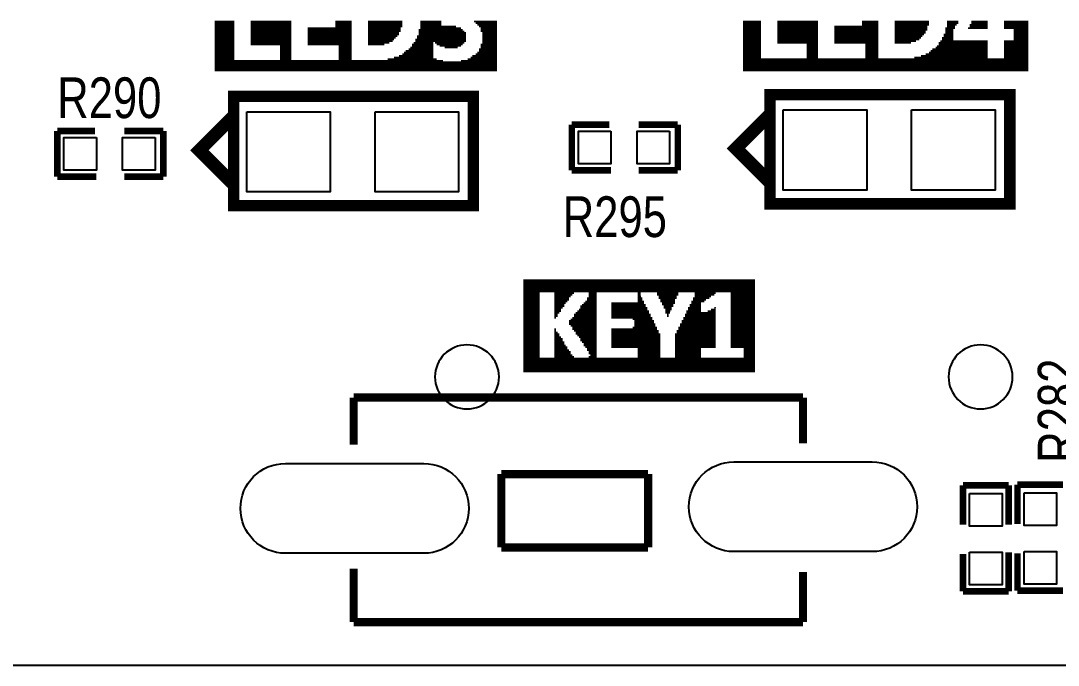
# Model space of a CAD drawing. Extents: x -7 to 215, y -4 to 107.
# Drawn here: x 142.94 to 159.1, y 8.26 to 18.3 of the extents above; entities that cross this region are included whole.
import ezdxf

# ---------------------------------------------------------------- set-up
doc = ezdxf.new("R2010")
doc.units = 0
for name, color, linetype in [('BG_OUTLINE', 3, 'CONTINUOUS'), ('MA_PEN3', 5, 'CONTINUOUS'), ('PG_SILKSCREEN_TOP', 6, 'CONTINUOUS'), ('PIN_TOP', 7, 'CONTINUOUS'), ('RD_SILKSCREEN_TOP', 8, 'CONTINUOUS')]:
    doc.layers.add(name, color=color, linetype=linetype)

msp = doc.modelspace()

# ---------------------------------------------------------------- linework, layer by layer
at = {"layer": 'BG_OUTLINE'}
msp.add_lwpolyline([(96.282764, 8.255), (130.801364, 8.255), (190.206122, 8.255), (214.304372, 8.255), (214.812372, 8.255), (214.964772, 8.255), (214.964772, 106.654092), (214.812372, 106.654092), (214.304372, 106.654092), (190.206122, 106.654092), (143.775938, 106.654092), (0, 106.654092)], dxfattribs=at)
for points in [[(150.385526, 12.750038, 1), (149.387814, 12.750038, 1)], [(158.38551, 12.750038, 1), (157.387798, 12.750038, 1)]]:
    msp.add_lwpolyline(points, format="xyb", close=True, dxfattribs=at)
at = {"layer": 'MA_PEN3', "const_width": 0.0254}
for points in [[(145.958052, 18.289016), (146.262852, 18.289016)], [(145.958052, 18.263616), (146.262852, 18.263616)], [(146.516852, 18.289016), (147.151852, 18.289016)], [(146.516852, 18.263616), (147.151852, 18.263616)], [(147.837652, 18.289016), (148.091652, 18.289016)], [(147.837652, 18.263616), (148.091652, 18.263616)], [(148.345652, 18.289016), (148.879052, 18.289016)], [(148.345652, 18.263616), (148.879052, 18.263616)], [(149.158452, 18.289016), (149.488652, 18.289016)], [(149.158452, 18.263616), (149.488652, 18.263616)], [(149.996652, 18.289016), (150.352252, 18.289016)], [(150.022052, 18.263616), (150.352252, 18.263616)], [(154.187652, 18.289016), (154.467052, 18.289016)], [(154.187652, 18.263616), (154.467052, 18.263616)], [(154.721052, 18.289016), (155.356052, 18.289016)], [(154.721052, 18.263616), (155.356052, 18.263616)], [(156.041852, 18.289016), (156.295852, 18.289016)], [(156.041852, 18.263616), (156.295852, 18.263616)], [(156.549852, 18.289016), (157.083252, 18.289016)], [(156.549852, 18.263616), (157.083252, 18.263616)], [(157.362652, 18.289016), (157.540452, 18.289016)], [(157.362652, 18.263616), (157.540452, 18.263616)], [(157.743652, 18.289016), (157.997652, 18.289016)], [(157.743652, 18.263616), (157.997652, 18.263616)], [(158.251652, 18.289016), (158.632652, 18.289016)], [(158.251652, 18.263616), (158.632652, 18.263616)], [(145.958052, 18.238216), (146.262852, 18.238216)], [(145.958052, 18.212816), (146.262852, 18.212816)], [(145.958052, 18.187416), (146.262852, 18.187416)], [(145.958052, 18.162016), (146.262852, 18.162016)], [(145.958052, 18.136616), (146.262852, 18.136616)], [(145.958052, 18.111216), (146.262852, 18.111216)], [(146.516852, 18.238216), (147.151852, 18.238216)], [(146.516852, 18.212816), (147.151852, 18.212816)], [(146.516852, 18.187416), (147.151852, 18.187416)], [(146.516852, 18.162016), (147.151852, 18.162016)], [(146.516852, 18.136616), (147.151852, 18.136616)], [(146.516852, 18.111216), (147.151852, 18.111216)], [(147.405852, 18.187416), (148.091652, 18.187416)], [(147.405852, 18.162016), (148.091652, 18.162016)], [(147.405852, 18.136616), (148.091652, 18.136616)], [(147.405852, 18.111216), (148.091652, 18.111216)], [(147.837652, 18.238216), (148.091652, 18.238216)], [(147.837652, 18.212816), (148.091652, 18.212816)], [(148.345652, 18.238216), (148.879052, 18.238216)], [(148.345652, 18.212816), (148.879052, 18.212816)], [(148.345652, 18.187416), (148.853652, 18.187416)], [(148.345652, 18.162016), (148.853652, 18.162016)], [(148.345652, 18.136616), (148.853652, 18.136616)], [(148.345652, 18.111216), (148.828252, 18.111216)], [(149.133052, 18.162016), (149.818852, 18.162016)], [(149.133052, 18.136616), (149.844252, 18.136616)], [(149.133052, 18.111216), (149.869652, 18.111216)], [(149.158452, 18.238216), (149.488652, 18.238216)], [(149.158452, 18.212816), (149.717252, 18.212816)], [(149.158452, 18.187416), (149.793452, 18.187416)], [(150.047452, 18.238216), (150.352252, 18.238216)], [(150.072852, 18.212816), (150.352252, 18.212816)], [(150.098252, 18.187416), (150.352252, 18.187416)], [(150.098252, 18.162016), (150.352252, 18.162016)], [(150.098252, 18.136616), (150.352252, 18.136616)], [(150.123652, 18.111216), (150.352252, 18.111216)], [(154.187652, 18.238216), (154.467052, 18.238216)], [(154.187652, 18.212816), (154.467052, 18.212816)], [(154.187652, 18.187416), (154.467052, 18.187416)], [(154.187652, 18.162016), (154.467052, 18.162016)], [(154.187652, 18.136616), (154.467052, 18.136616)], [(154.187652, 18.111216), (154.467052, 18.111216)], [(154.721052, 18.238216), (155.356052, 18.238216)], [(154.721052, 18.212816), (155.356052, 18.212816)], [(154.721052, 18.187416), (155.356052, 18.187416)], [(154.721052, 18.162016), (155.356052, 18.162016)], [(154.721052, 18.136616), (155.356052, 18.136616)], [(154.721052, 18.111216), (155.356052, 18.111216)], [(155.610052, 18.212816), (156.295852, 18.212816)], [(155.610052, 18.187416), (156.295852, 18.187416)], [(155.610052, 18.162016), (156.295852, 18.162016)], [(155.610052, 18.136616), (156.295852, 18.136616)], [(155.610052, 18.111216), (156.295852, 18.111216)], [(156.041852, 18.238216), (156.295852, 18.238216)], [(156.549852, 18.238216), (157.083252, 18.238216)], [(156.549852, 18.212816), (157.057852, 18.212816)], [(156.549852, 18.187416), (157.057852, 18.187416)], [(156.549852, 18.162016), (157.057852, 18.162016)], [(156.549852, 18.136616), (157.032452, 18.136616)], [(156.549852, 18.111216), (157.032452, 18.111216)], [(157.337252, 18.187416), (157.489652, 18.187416)], [(157.337252, 18.162016), (157.464252, 18.162016)], [(157.337252, 18.136616), (157.464252, 18.136616)], [(157.337252, 18.111216), (157.464252, 18.111216)], [(157.362652, 18.238216), (157.515052, 18.238216)], [(157.362652, 18.212816), (157.489652, 18.212816)], [(157.692852, 18.187416), (157.997652, 18.187416)], [(157.718252, 18.238216), (157.997652, 18.238216)], [(157.718252, 18.212816), (157.997652, 18.212816)], [(158.251652, 18.238216), (158.632652, 18.238216)], [(158.251652, 18.212816), (158.632652, 18.212816)], [(158.251652, 18.187416), (158.632652, 18.187416)], [(158.404052, 18.162016), (158.632652, 18.162016)], [(158.404052, 18.136616), (158.632652, 18.136616)], [(158.404052, 18.111216), (158.632652, 18.111216)], [(145.958052, 18.085816), (146.262852, 18.085816)], [(145.958052, 18.060416), (146.262852, 18.060416)], [(145.958052, 18.035016), (146.262852, 18.035016)], [(145.958052, 18.009616), (146.262852, 18.009616)], [(145.958052, 17.984216), (146.262852, 17.984216)], [(145.958052, 17.958816), (146.262852, 17.958816)], [(145.958052, 17.933416), (146.262852, 17.933416)], [(146.516852, 18.085816), (147.151852, 18.085816)], [(146.516852, 18.060416), (147.151852, 18.060416)], [(146.516852, 18.035016), (147.151852, 18.035016)], [(146.516852, 18.009616), (147.151852, 18.009616)], [(146.516852, 17.984216), (147.151852, 17.984216)], [(146.516852, 17.958816), (147.151852, 17.958816)], [(146.516852, 17.933416), (147.151852, 17.933416)], [(147.405852, 18.085816), (148.091652, 18.085816)], [(147.405852, 18.060416), (148.091652, 18.060416)], [(147.405852, 18.035016), (148.091652, 18.035016)], [(147.405852, 18.009616), (148.091652, 18.009616)], [(147.405852, 17.984216), (148.091652, 17.984216)], [(147.405852, 17.958816), (148.091652, 17.958816)], [(147.405852, 17.933416), (148.091652, 17.933416)], [(148.345652, 18.085816), (148.828252, 18.085816)], [(148.345652, 18.060416), (148.802852, 18.060416)], [(148.345652, 18.035016), (148.777452, 18.035016)], [(148.345652, 18.009616), (148.752052, 18.009616)], [(148.345652, 17.984216), (148.726652, 17.984216)], [(148.345652, 17.958816), (148.675852, 17.958816)], [(148.345652, 17.933416), (148.599652, 17.933416)], [(149.031452, 17.933416), (149.361652, 17.933416)], [(149.056852, 17.958816), (149.361652, 17.958816)], [(149.082252, 18.009616), (149.869652, 18.009616)], [(149.082252, 17.984216), (149.869652, 17.984216)], [(149.107652, 18.060416), (149.869652, 18.060416)], [(149.107652, 18.035016), (149.869652, 18.035016)], [(149.133052, 18.085816), (149.869652, 18.085816)], [(149.387052, 17.958816), (149.844252, 17.958816)], [(149.412452, 17.933416), (149.818852, 17.933416)], [(150.098252, 17.933416), (150.352252, 17.933416)], [(150.123652, 18.085816), (150.352252, 18.085816)], [(150.123652, 18.060416), (150.352252, 18.060416)], [(150.123652, 18.035016), (150.352252, 18.035016)], [(150.123652, 18.009616), (150.352252, 18.009616)], [(150.123652, 17.984216), (150.352252, 17.984216)], [(150.123652, 17.958816), (150.352252, 17.958816)], [(154.187652, 18.085816), (154.467052, 18.085816)], [(154.187652, 18.060416), (154.467052, 18.060416)], [(154.187652, 18.035016), (154.467052, 18.035016)], [(154.187652, 18.009616), (154.467052, 18.009616)], [(154.187652, 17.984216), (154.467052, 17.984216)], [(154.187652, 17.958816), (154.467052, 17.958816)], [(154.187652, 17.933416), (154.467052, 17.933416)], [(154.721052, 18.085816), (155.356052, 18.085816)], [(154.721052, 18.060416), (155.356052, 18.060416)], [(154.721052, 18.035016), (155.356052, 18.035016)], [(154.721052, 18.009616), (155.356052, 18.009616)], [(154.721052, 17.984216), (155.356052, 17.984216)], [(154.721052, 17.958816), (155.356052, 17.958816)], [(155.178252, 17.933416), (155.356052, 17.933416)], [(155.610052, 18.085816), (156.295852, 18.085816)], [(155.610052, 18.060416), (156.295852, 18.060416)], [(155.610052, 18.035016), (156.295852, 18.035016)], [(155.610052, 18.009616), (156.295852, 18.009616)], [(155.610052, 17.984216), (156.295852, 17.984216)], [(155.610052, 17.958816), (156.295852, 17.958816)], [(156.092652, 17.933416), (156.295852, 17.933416)], [(156.549852, 18.085816), (157.007052, 18.085816)], [(156.549852, 18.060416), (156.981652, 18.060416)], [(156.549852, 18.035016), (156.956252, 18.035016)], [(156.549852, 18.009616), (156.930852, 18.009616)], [(156.549852, 17.984216), (156.880052, 17.984216)], [(156.549852, 17.958816), (156.803852, 17.958816)], [(157.235652, 17.958816), (157.997652, 17.958816)], [(157.235652, 17.933416), (157.997652, 17.933416)], [(157.261052, 17.984216), (157.997652, 17.984216)], [(157.286452, 18.035016), (157.464252, 18.035016)], [(157.286452, 18.009616), (157.464252, 18.009616)], [(157.311852, 18.085816), (157.464252, 18.085816)], [(157.311852, 18.060416), (157.464252, 18.060416)], [(158.251652, 17.984216), (158.632652, 17.984216)], [(158.251652, 17.958816), (158.632652, 17.958816)], [(158.251652, 17.933416), (158.632652, 17.933416)], [(158.404052, 18.085816), (158.632652, 18.085816)], [(158.404052, 18.060416), (158.632652, 18.060416)], [(158.404052, 18.035016), (158.632652, 18.035016)], [(158.404052, 18.009616), (158.632652, 18.009616)], [(145.958052, 17.908016), (146.262852, 17.908016)], [(145.958052, 17.882616), (146.262852, 17.882616)], [(145.958052, 17.857216), (146.262852, 17.857216)], [(145.958052, 17.831816), (146.262852, 17.831816)], [(145.958052, 17.806416), (146.262852, 17.806416)], [(145.958052, 17.781016), (146.262852, 17.781016)], [(146.974052, 17.908016), (147.151852, 17.908016)], [(146.974052, 17.882616), (147.151852, 17.882616)], [(146.974052, 17.857216), (147.151852, 17.857216)], [(146.974052, 17.831816), (147.151852, 17.831816)], [(146.974052, 17.806416), (147.151852, 17.806416)], [(146.974052, 17.781016), (147.151852, 17.781016)], [(147.888452, 17.908016), (148.091652, 17.908016)], [(147.888452, 17.882616), (148.091652, 17.882616)], [(147.888452, 17.857216), (148.091652, 17.857216)], [(147.888452, 17.831816), (148.091652, 17.831816)], [(147.888452, 17.806416), (148.091652, 17.806416)], [(147.888452, 17.781016), (148.091652, 17.781016)], [(148.879052, 17.781016), (149.361652, 17.781016)], [(148.904452, 17.806416), (149.361652, 17.806416)], [(148.929852, 17.831816), (149.361652, 17.831816)], [(148.980652, 17.857216), (149.361652, 17.857216)], [(149.006052, 17.882616), (149.361652, 17.882616)], [(149.031452, 17.908016), (149.361652, 17.908016)], [(149.463252, 17.908016), (149.793452, 17.908016)], [(149.539452, 17.882616), (149.742652, 17.882616)], [(150.022052, 17.781016), (150.352252, 17.781016)], [(150.047452, 17.806416), (150.352252, 17.806416)], [(150.072852, 17.857216), (150.352252, 17.857216)], [(150.072852, 17.831816), (150.352252, 17.831816)], [(150.098252, 17.908016), (150.352252, 17.908016)], [(150.098252, 17.882616), (150.352252, 17.882616)], [(154.187652, 17.908016), (154.467052, 17.908016)], [(154.187652, 17.882616), (154.467052, 17.882616)], [(154.187652, 17.857216), (154.467052, 17.857216)], [(154.187652, 17.831816), (154.467052, 17.831816)], [(154.187652, 17.806416), (154.467052, 17.806416)], [(154.187652, 17.781016), (154.467052, 17.781016)], [(155.178252, 17.908016), (155.356052, 17.908016)], [(155.178252, 17.882616), (155.356052, 17.882616)], [(155.178252, 17.857216), (155.356052, 17.857216)], [(155.178252, 17.831816), (155.356052, 17.831816)], [(155.178252, 17.806416), (155.356052, 17.806416)], [(155.178252, 17.781016), (155.356052, 17.781016)], [(156.092652, 17.908016), (156.295852, 17.908016)], [(156.092652, 17.882616), (156.295852, 17.882616)], [(156.092652, 17.857216), (156.295852, 17.857216)], [(156.092652, 17.831816), (156.295852, 17.831816)], [(156.092652, 17.806416), (156.295852, 17.806416)], [(156.092652, 17.781016), (156.295852, 17.781016)], [(157.032452, 17.781016), (157.997652, 17.781016)], [(157.083252, 17.806416), (157.997652, 17.806416)], [(157.108652, 17.831816), (157.997652, 17.831816)], [(157.134052, 17.857216), (157.997652, 17.857216)], [(157.184852, 17.882616), (157.997652, 17.882616)], [(157.210252, 17.908016), (157.997652, 17.908016)], [(158.251652, 17.908016), (158.632652, 17.908016)], [(158.251652, 17.882616), (158.632652, 17.882616)], [(158.251652, 17.857216), (158.632652, 17.857216)], [(158.251652, 17.831816), (158.632652, 17.831816)], [(158.251652, 17.806416), (158.632652, 17.806416)], [(158.251652, 17.781016), (158.632652, 17.781016)], [(145.958052, 17.755616), (146.262852, 17.755616)], [(145.958052, 17.730216), (146.262852, 17.730216)], [(145.958052, 17.704816), (146.262852, 17.704816)], [(145.958052, 17.679416), (149.514052, 17.679416)], [(145.958052, 17.654016), (150.352252, 17.654016)], [(145.958052, 17.628616), (150.352252, 17.628616)], [(145.958052, 17.603216), (150.352252, 17.603216)], [(146.974052, 17.755616), (147.151852, 17.755616)], [(146.974052, 17.730216), (147.151852, 17.730216)], [(146.974052, 17.704816), (147.151852, 17.704816)], [(147.888452, 17.755616), (148.091652, 17.755616)], [(147.888452, 17.730216), (148.091652, 17.730216)], [(147.888452, 17.704816), (148.091652, 17.704816)], [(148.650452, 17.704816), (149.412452, 17.704816)], [(148.752052, 17.730216), (149.361652, 17.730216)], [(148.828252, 17.755616), (149.361652, 17.755616)], [(149.793452, 17.679416), (150.352252, 17.679416)], [(149.895052, 17.704816), (150.352252, 17.704816)], [(149.945852, 17.730216), (150.352252, 17.730216)], [(149.971252, 17.755616), (150.352252, 17.755616)], [(154.187652, 17.755616), (154.467052, 17.755616)], [(154.187652, 17.730216), (154.467052, 17.730216)], [(154.187652, 17.704816), (158.632652, 17.704816)], [(154.187652, 17.679416), (158.632652, 17.679416)], [(154.187652, 17.654016), (158.632652, 17.654016)], [(154.187652, 17.628616), (158.632652, 17.628616)], [(154.187652, 17.603216), (158.632652, 17.603216)], [(155.178252, 17.755616), (155.356052, 17.755616)], [(155.178252, 17.730216), (155.356052, 17.730216)], [(156.092652, 17.755616), (156.295852, 17.755616)], [(156.092652, 17.730216), (156.295852, 17.730216)], [(156.854652, 17.730216), (157.997652, 17.730216)], [(156.956252, 17.755616), (157.997652, 17.755616)], [(158.251652, 17.755616), (158.632652, 17.755616)], [(158.251652, 17.730216), (158.632652, 17.730216)], [(145.958052, 17.577816), (150.352252, 17.577816)], [(145.958052, 17.552416), (150.352252, 17.552416)], [(145.958052, 17.527016), (150.352252, 17.527016)], [(154.187652, 17.577816), (158.632652, 17.577816)], [(154.187652, 17.552416), (158.632652, 17.552416)], [(154.187652, 17.527016), (158.632652, 17.527016)], [(150.765764, 14.25702), (154.372564, 14.256766)], [(150.765764, 14.23162), (154.372564, 14.23162)], [(150.76551, 14.18082), (154.372564, 14.18082)], [(150.765764, 14.205966), (154.372564, 14.205966)], [(150.765764, 14.15542), (154.372564, 14.15542)], [(150.765764, 14.129766), (154.372564, 14.129766)], [(150.765764, 14.104366), (154.372564, 14.10462)], [(150.765764, 14.07922), (154.372564, 14.078966)], [(150.765764, 14.05382), (151.019764, 14.05382)], [(151.24811, 14.05382), (151.553164, 14.05382)], [(151.781764, 14.05382), (151.908764, 14.05382)], [(152.543764, 14.05382), (152.594564, 14.05382)], [(152.848564, 14.05382), (153.17851, 14.05382)], [(153.432764, 14.053566), (153.762964, 14.05382)], [(153.991564, 14.05382), (154.372564, 14.05382)], [(150.76551, 14.002766), (151.019764, 14.00302)], [(150.76551, 13.92682), (151.019764, 13.926566)], [(150.765764, 14.028166), (151.019764, 14.028166)], [(150.765764, 13.97762), (151.019764, 13.97762)], [(150.765764, 13.951966), (151.019764, 13.951966)], [(150.765764, 13.90142), (151.019764, 13.90142)], [(151.24811, 13.951966), (151.476964, 13.951966)], [(151.248364, 14.02842), (151.527764, 14.028166)], [(151.248364, 14.002766), (151.502364, 14.002766)], [(151.248364, 13.977366), (151.476964, 13.97762)], [(151.248364, 13.92682), (151.451564, 13.926566)], [(151.248364, 13.901166), (151.426164, 13.901166)], [(151.705564, 13.90142), (151.908764, 13.90142)], [(151.73071, 13.92682), (151.90851, 13.92682)], [(151.756364, 13.977366), (151.908764, 13.97762)], [(151.756364, 13.95222), (151.908764, 13.951966)], [(151.781764, 14.02842), (151.908764, 14.028166)], [(151.781764, 14.002766), (151.90851, 14.002766)], [(152.137364, 13.901166), (152.645364, 13.901166)], [(152.543764, 14.02842), (152.594564, 14.028166)], [(152.543764, 14.002766), (152.594818, 14.002766)], [(152.543764, 13.977366), (152.619964, 13.97762)], [(152.543764, 13.951966), (152.619964, 13.951966)], [(152.543764, 13.92682), (152.645364, 13.92682)], [(152.848564, 14.028166), (153.178764, 14.02842)], [(152.87371, 14.002766), (153.153364, 14.002766)], [(152.873964, 13.97762), (153.153364, 13.97762)], [(152.899364, 13.95222), (153.127964, 13.951966)], [(152.899364, 13.92682), (153.127964, 13.926566)], [(152.924764, 13.901166), (153.127964, 13.90142)], [(153.381964, 13.926566), (153.585164, 13.92682)], [(153.381964, 13.90142), (153.534364, 13.901166)], [(153.407364, 13.97762), (153.661364, 13.97762)], [(153.407364, 13.951966), (153.610564, 13.95222)], [(153.432764, 14.02842), (153.737564, 14.028166)], [(153.432764, 14.002766), (153.686764, 14.002766)], [(153.991564, 14.028166), (154.372564, 14.028166)], [(153.991564, 14.002766), (154.372564, 14.002766)], [(153.991564, 13.97762), (154.372564, 13.97762)], [(153.991564, 13.951966), (154.372564, 13.951966)], [(153.991564, 13.92682), (154.372564, 13.92682)], [(153.991564, 13.90142), (154.372564, 13.901166)], [(150.76551, 13.824966), (151.019764, 13.82522)], [(150.76551, 13.74902), (151.019764, 13.748766)], [(150.765764, 13.87602), (151.019764, 13.87602)], [(150.765764, 13.850366), (151.019764, 13.850366)], [(150.765764, 13.79982), (151.019764, 13.79982)], [(150.765764, 13.774166), (151.019764, 13.774166)], [(151.24811, 13.87602), (151.400764, 13.87602)], [(151.248364, 13.85062), (151.400764, 13.85062)], [(151.248364, 13.824966), (151.37511, 13.824966)], [(151.248364, 13.799566), (151.349964, 13.79982)], [(151.248364, 13.77442), (151.349964, 13.774166)], [(151.248364, 13.74902), (151.324564, 13.74902)], [(151.578564, 13.74902), (151.90851, 13.74902)], [(151.60371, 13.774166), (151.908764, 13.774166)], [(151.629364, 13.79982), (151.908764, 13.79982)], [(151.654764, 13.85062), (151.908764, 13.850366)], [(151.654764, 13.824966), (151.90851, 13.824966)], [(151.67991, 13.87602), (151.908764, 13.87602)], [(152.137364, 13.87602), (152.670764, 13.87602)], [(152.137364, 13.85062), (152.670764, 13.850366)], [(152.137364, 13.824966), (152.69591, 13.824966)], [(152.137364, 13.79982), (152.696164, 13.79982)], [(152.137364, 13.774166), (152.721564, 13.77442)], [(152.137364, 13.74902), (152.721564, 13.74902)], [(152.924764, 13.87602), (153.102564, 13.87602)], [(152.950164, 13.850366), (153.102564, 13.85062)], [(152.950164, 13.82522), (153.077164, 13.824966)], [(152.975564, 13.79982), (153.077164, 13.799566)], [(152.975564, 13.774166), (153.051764, 13.774166)], [(152.975564, 13.74902), (153.05151, 13.74902)], [(153.305764, 13.774166), (153.53411, 13.774166)], [(153.305764, 13.748766), (153.762964, 13.74902)], [(153.331164, 13.824966), (153.534364, 13.824966)], [(153.331164, 13.79982), (153.53411, 13.79982)], [(153.35631, 13.87602), (153.53411, 13.87602)], [(153.356564, 13.85062), (153.534364, 13.85062)], [(153.635964, 13.774166), (153.762964, 13.774166)], [(153.686764, 13.799566), (153.762964, 13.79982)], [(153.737564, 13.82522), (153.762964, 13.824966)], [(153.991564, 13.87602), (154.372564, 13.87602)], [(153.991564, 13.850366), (154.372564, 13.850366)], [(153.991564, 13.824966), (154.372564, 13.824966)], [(153.991564, 13.79982), (154.372564, 13.79982)], [(153.991564, 13.774166), (154.372564, 13.774166)], [(153.991564, 13.74902), (154.372564, 13.74902)], [(150.76551, 13.647166), (151.019764, 13.64742)], [(150.76551, 13.57122), (151.019764, 13.570966)], [(150.765764, 13.72362), (151.019764, 13.72362)], [(150.765764, 13.69822), (151.019764, 13.69822)], [(150.765764, 13.672566), (151.019764, 13.672566)], [(150.765764, 13.62202), (151.019764, 13.62202)], [(150.765764, 13.596366), (151.019764, 13.596366)], [(151.24811, 13.69822), (151.299164, 13.69822)], [(151.248364, 13.723366), (151.299164, 13.72362)], [(151.248364, 13.67282), (151.273764, 13.672566)], [(151.476964, 13.62202), (151.908764, 13.62202)], [(151.476964, 13.596366), (151.908764, 13.596366)], [(151.476964, 13.57122), (151.90851, 13.57122)], [(151.502364, 13.647166), (151.90851, 13.647166)], [(151.527764, 13.672566), (151.908764, 13.672566)], [(151.553164, 13.72362), (151.908764, 13.72362)], [(151.553164, 13.69822), (151.908764, 13.69822)], [(152.137364, 13.723366), (152.746964, 13.723366)], [(152.137364, 13.69822), (152.746964, 13.69822)], [(152.137364, 13.67282), (152.772364, 13.672566)], [(152.467564, 13.647166), (152.772364, 13.64742)], [(152.492964, 13.62202), (152.797764, 13.62202)], [(152.492964, 13.596366), (152.797764, 13.596366)], [(152.492964, 13.57122), (152.823164, 13.57122)], [(153.00071, 13.69822), (153.026364, 13.69822)], [(153.000964, 13.723366), (153.026364, 13.72362)], [(153.204418, 13.57122), (153.762964, 13.57122)], [(153.229564, 13.62202), (153.762964, 13.62202)], [(153.229564, 13.596366), (153.762964, 13.596366)], [(153.254964, 13.67282), (153.762964, 13.67282)], [(153.254964, 13.647166), (153.762964, 13.647166)], [(153.280364, 13.723366), (153.762964, 13.723366)], [(153.280364, 13.69822), (153.762964, 13.69822)], [(153.991564, 13.72362), (154.372564, 13.72362)], [(153.991564, 13.69822), (154.372564, 13.69822)], [(153.991564, 13.672566), (154.372564, 13.672566)], [(153.991564, 13.647166), (154.372564, 13.647166)], [(153.991564, 13.62202), (154.372564, 13.62202)], [(153.991564, 13.596366), (154.372564, 13.596366)], [(153.991564, 13.57122), (154.372564, 13.57122)], [(150.76551, 13.469366), (151.019764, 13.46962)], [(150.765764, 13.54582), (151.019764, 13.54582)], [(150.765764, 13.520166), (151.019764, 13.520166)], [(150.765764, 13.494766), (151.019764, 13.494766)], [(150.765764, 13.44422), (151.019764, 13.44422)], [(150.765764, 13.418566), (151.019764, 13.418566)], [(151.24811, 13.44422), (151.299164, 13.44422)], [(151.248364, 13.49502), (151.273764, 13.494766)], [(151.248364, 13.469366), (151.273764, 13.46962)], [(151.248364, 13.41882), (151.324564, 13.41882)], [(151.502364, 13.545566), (151.908764, 13.54582)], [(151.527764, 13.520166), (151.908764, 13.520166)], [(151.527764, 13.49502), (151.908764, 13.494766)], [(151.553164, 13.46962), (151.90851, 13.469366)], [(151.578564, 13.44422), (151.908764, 13.44422)], [(151.578564, 13.41882), (151.908764, 13.418566)], [(152.137364, 13.49502), (152.848564, 13.494766)], [(152.137364, 13.469366), (152.87371, 13.469366)], [(152.137364, 13.44422), (152.873964, 13.44422)], [(152.137364, 13.418566), (152.899364, 13.41882)], [(152.467564, 13.52042), (152.848564, 13.520166)], [(152.492964, 13.54582), (152.823164, 13.545566)], [(153.127964, 13.418566), (153.762964, 13.418566)], [(153.153364, 13.469366), (153.762964, 13.469366)], [(153.153364, 13.44422), (153.762964, 13.44422)], [(153.17851, 13.520166), (153.762964, 13.520166)], [(153.178764, 13.49502), (153.762964, 13.49502)], [(153.204164, 13.54582), (153.762964, 13.545566)], [(153.991564, 13.54582), (154.372564, 13.54582)], [(153.991564, 13.520166), (154.372564, 13.520166)], [(153.991564, 13.494766), (154.372564, 13.49502)], [(153.991564, 13.469366), (154.372564, 13.469366)], [(153.991564, 13.44422), (154.372564, 13.44422)], [(153.991564, 13.418566), (154.372564, 13.418566)], [(150.76551, 13.39342), (151.019764, 13.393166)], [(150.765764, 13.36802), (151.019764, 13.36802)], [(150.765764, 13.342366), (151.019764, 13.342366)], [(150.765764, 13.316966), (151.019764, 13.316966)], [(150.765764, 13.29182), (151.019764, 13.29182)], [(150.765764, 13.26642), (151.019764, 13.26642)], [(150.765764, 13.240766), (151.019764, 13.240766)], [(151.24811, 13.342366), (151.375364, 13.342366)], [(151.24811, 13.26642), (151.400764, 13.26642)], [(151.248364, 13.39342), (151.324564, 13.39342)], [(151.248364, 13.367766), (151.349964, 13.36802)], [(151.248364, 13.31722), (151.375364, 13.316966)], [(151.248364, 13.291566), (151.400764, 13.291566)], [(151.248364, 13.24102), (151.426164, 13.24102)], [(151.603964, 13.39342), (151.90851, 13.39342)], [(151.629364, 13.36802), (151.908764, 13.36802)], [(151.654764, 13.342366), (151.908764, 13.342366)], [(151.654764, 13.31722), (151.908764, 13.316966)], [(151.680164, 13.291566), (151.90851, 13.291566)], [(151.705564, 13.26642), (151.908764, 13.26642)], [(151.705564, 13.240766), (151.908764, 13.240766)], [(152.137364, 13.39342), (152.899364, 13.39342)], [(152.137364, 13.36802), (152.899364, 13.367766)], [(152.137364, 13.342366), (152.899618, 13.342366)], [(152.137364, 13.31722), (152.899364, 13.31722)], [(152.137364, 13.291566), (152.899364, 13.291566)], [(152.137364, 13.26642), (152.899364, 13.266166)], [(152.137364, 13.240766), (152.899364, 13.24102)], [(153.12771, 13.39342), (153.762964, 13.39342)], [(153.127964, 13.36802), (153.762964, 13.36802)], [(153.127964, 13.342366), (153.762964, 13.342366)], [(153.127964, 13.316966), (153.762964, 13.31722)], [(153.127964, 13.29182), (153.762964, 13.291566)], [(153.127964, 13.26642), (153.762964, 13.26642)], [(153.127964, 13.240766), (153.762964, 13.240766)], [(153.991564, 13.39342), (154.372564, 13.39342)], [(153.991564, 13.36802), (154.372564, 13.36802)], [(153.991564, 13.342366), (154.372564, 13.342366)], [(153.991564, 13.316966), (154.372564, 13.31722)], [(153.991564, 13.291566), (154.372564, 13.291566)], [(153.991564, 13.26642), (154.372564, 13.26642)], [(153.991564, 13.240766), (154.372564, 13.240766)], [(150.76551, 13.21562), (151.01951, 13.21562)], [(150.765764, 13.19022), (151.019764, 13.19022)], [(150.765764, 13.164566), (151.019764, 13.164566)], [(150.765764, 13.139166), (151.019764, 13.139166)], [(150.765764, 13.11402), (151.019764, 13.11402)], [(150.765764, 13.08862), (151.019764, 13.08862)], [(151.24811, 13.164566), (151.476964, 13.164566)], [(151.24811, 13.08862), (151.527764, 13.08862)], [(151.248364, 13.21562), (151.451818, 13.21562)], [(151.248364, 13.189966), (151.451564, 13.19022)], [(151.248364, 13.13942), (151.502364, 13.13942)], [(151.248364, 13.113766), (151.502364, 13.113766)], [(151.73071, 13.21562), (151.90851, 13.21562)], [(151.756364, 13.189966), (151.908764, 13.19022)], [(151.756618, 13.164566), (151.908764, 13.164566)], [(151.781764, 13.13942), (151.90851, 13.13942)], [(151.781764, 13.113766), (151.908764, 13.11402)], [(151.807164, 13.08862), (151.908764, 13.08862)], [(152.137364, 13.21562), (152.899364, 13.21562)], [(152.543764, 13.189966), (152.899364, 13.189966)], [(152.543764, 13.164566), (152.899364, 13.16482)], [(152.543764, 13.13942), (152.899364, 13.13942)], [(152.543764, 13.113766), (152.899364, 13.113766)], [(152.543764, 13.08862), (152.899618, 13.08862)], [(153.12771, 13.21562), (153.762964, 13.21562)], [(153.127964, 13.19022), (153.534364, 13.189966)], [(153.127964, 13.164566), (153.53411, 13.164566)], [(153.127964, 13.139166), (153.534364, 13.13942)], [(153.127964, 13.11402), (153.534364, 13.113766)], [(153.127964, 13.08862), (153.53411, 13.08862)], [(153.991564, 13.21562), (154.372564, 13.21562)], [(154.194764, 13.19022), (154.372564, 13.19022)], [(154.194764, 13.164566), (154.372564, 13.164566)], [(154.194764, 13.13942), (154.372564, 13.13942)], [(154.194764, 13.113766), (154.372564, 13.113766)], [(154.194764, 13.08862), (154.372564, 13.08862)], [(150.76551, 13.037566), (154.372564, 13.037566)], [(150.76551, 12.96162), (154.372564, 12.96162)], [(150.765764, 13.062966), (151.019764, 13.062966)], [(150.765764, 13.01242), (154.372564, 13.01242)], [(150.765764, 12.986766), (154.372564, 12.986766)], [(150.765764, 12.93622), (154.372564, 12.935966)], [(151.248364, 13.06322), (151.553164, 13.062966)], [(151.781764, 13.06322), (151.908764, 13.062966)], [(152.543764, 13.06322), (152.899364, 13.06322)], [(153.127964, 13.062966), (153.534364, 13.06322)], [(154.194764, 13.062966), (154.372564, 13.062966)], [(150.76551, 12.859766), (154.372564, 12.859766)], [(150.765764, 12.91082), (154.372564, 12.91082)], [(150.765764, 12.885166), (154.372564, 12.885166)], [(150.765764, 12.83462), (154.372564, 12.83462)]]:
    msp.add_lwpolyline(points, dxfattribs=at)
at = {"layer": 'PG_SILKSCREEN_TOP', "const_width": 0.1778}
for points in [[(149.98573, 16.943832), (149.98573, 15.419832), (146.25193, 15.419832), (146.25193, 17.121632), (149.98573, 17.121632)], [(158.34233, 16.971772), (158.34233, 15.447772), (154.60853, 15.447772), (154.60853, 17.149572), (158.34233, 17.149572)]]:
    msp.add_lwpolyline(points, close=True, dxfattribs=at)
at = {"layer": 'PG_SILKSCREEN_TOP'}
for points, const_width in [([(146.22653, 16.766032), (146.20113, 16.766032), (145.71853, 16.283432), (146.20113, 15.800832), (146.22653, 15.800832)], 0.2032), ([(154.58313, 16.793972), (154.55773, 16.793972), (154.07513, 16.311372), (154.55773, 15.828772), (154.58313, 15.828772)], 0.2032), ([(151.51989, 15.971012), (151.51989, 16.682212)], 0.1016), ([(151.51989, 16.682212), (152.10409, 16.682212)], 0.1016), ([(153.17089, 16.682212), (152.56129, 16.682212)], 0.1016), ([(153.17089, 15.971012), (153.17089, 16.682212)], 0.1016), ([(143.50619, 15.871952), (143.50619, 16.583152)], 0.1016), ([(143.50619, 16.583152), (144.09039, 16.583152)], 0.1016), ([(145.15719, 16.583152), (144.54759, 16.583152)], 0.1016), ([(145.15719, 15.871952), (145.15719, 16.583152)], 0.1016), ([(152.12949, 15.971012), (151.51989, 15.971012)], 0.1016), ([(153.17089, 15.971012), (152.56129, 15.971012)], 0.1016), ([(144.11579, 15.871952), (143.50619, 15.871952)], 0.1016), ([(145.15719, 15.871952), (144.54759, 15.871952)], 0.1016), ([(155.121356, 12.427966), (148.12137, 12.427966)], 0.127), ([(148.12137, 12.427966), (148.12137, 11.691112)], 0.127), ([(155.121356, 11.716766), (155.121356, 12.427966)], 0.127), ([(150.422356, 10.091166), (150.422356, 11.234166)], 0.127), ([(150.422356, 11.234166), (152.708356, 11.234166)], 0.127), ([(152.708356, 11.234166), (152.708356, 10.091166)], 0.127), ([(157.61335, 11.058652), (157.61335, 10.449052)], 0.1016), ([(158.32455, 11.058652), (157.61335, 11.058652)], 0.1016), ([(158.32455, 11.058652), (158.32455, 10.449052)], 0.1016), ([(158.46171, 11.068812), (158.46171, 10.459212)], 0.1016), ([(159.17291, 11.068812), (158.46171, 11.068812)], 0.1016), ([(152.708356, 10.091166), (150.422356, 10.091166)], 0.127), ([(157.61335, 9.407652), (157.61335, 9.991852)], 0.1016), ([(158.32455, 10.017252), (158.32455, 9.407652)], 0.1016), ([(158.46171, 9.417812), (158.46171, 10.002012)], 0.1016), ([(148.12137, 8.927846), (148.12137, 9.760712)], 0.127), ([(155.121356, 9.710166), (155.121356, 8.927846)], 0.127), ([(158.32455, 9.407652), (157.61335, 9.407652)], 0.1016), ([(159.17291, 9.417812), (158.46171, 9.417812)], 0.1016), ([(155.121356, 8.927846), (148.12137, 8.927846)], 0.127)]:
    msp.add_lwpolyline(points, dxfattribs=dict(at, const_width=const_width))
at = {"layer": 'PIN_TOP'}
for points in [[(146.456146, 16.882999), (147.756118, 16.882999), (147.756118, 15.633065), (146.456146, 15.633065)], [(148.456142, 16.882999), (149.756114, 16.882999), (149.756114, 15.633065), (148.456142, 15.633065)], [(154.812746, 16.910939), (156.112718, 16.910939), (156.112718, 15.661005), (154.812746, 15.661005)], [(156.812742, 16.910939), (158.112714, 16.910939), (158.112714, 15.661005), (156.812742, 15.661005)], [(152.12949, 16.580612), (152.12949, 16.072612), (151.62149, 16.072612), (151.62149, 16.580612)], [(153.04389, 16.580612), (153.04389, 16.072612), (152.53589, 16.072612), (152.53589, 16.580612)], [(144.11579, 16.481552), (144.11579, 15.973552), (143.60779, 15.973552), (143.60779, 16.481552)], [(145.03019, 16.481552), (145.03019, 15.973552), (144.52219, 15.973552), (144.52219, 16.481552)], [(157.71495, 10.931652), (158.22295, 10.931652), (158.22295, 10.423652), (157.71495, 10.423652)], [(158.56331, 10.941812), (159.07131, 10.941812), (159.07131, 10.433812), (158.56331, 10.433812)], [(158.56331, 10.027412), (159.07131, 10.027412), (159.07131, 9.519412), (158.56331, 9.519412)], [(157.71495, 10.017252), (158.22295, 10.017252), (158.22295, 9.509252), (157.71495, 9.509252)]]:
    msp.add_lwpolyline(points, close=True, dxfattribs=at)
for points in [[(147.05838, 11.400536), (149.214332, 11.400536, -1), (149.214332, 10.000488), (147.05838, 10.000488, -1)], [(154.04338, 11.425936), (156.199332, 11.425936, -1), (156.199332, 10.025888), (154.04338, 10.025888, -1)]]:
    msp.add_lwpolyline(points, format="xyb", close=True, dxfattribs=at)

# ---------------------------------------------------------------- texts
at = {"layer": 'RD_SILKSCREEN_TOP', "width": 0.8}
for s, p in [('R290', (143.50365, 16.783812)), ('R295', (151.37765, 14.929612))]:
    msp.add_text(s, height=0.635, dxfattribs=at).set_placement(p)
msp.add_text('R282', height=0.635, rotation=90, dxfattribs=at).set_placement((159.412686, 11.411712))

doc.saveas('drawing.dxf')
